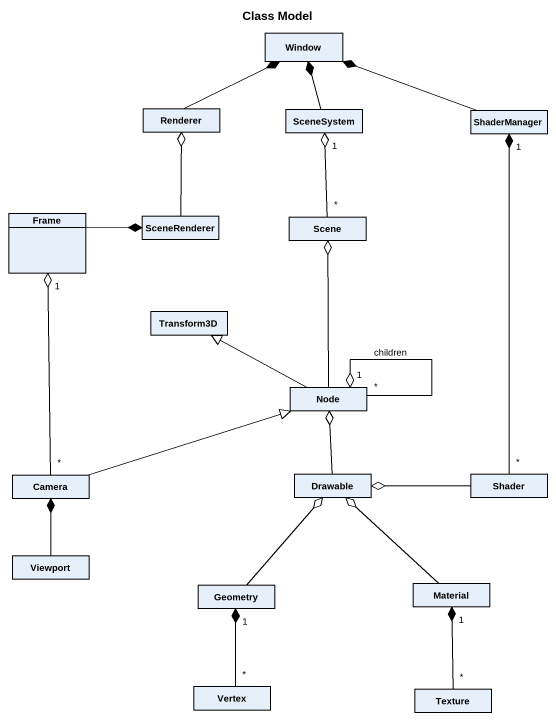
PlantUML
@startuml
title Class Model
hide circle
hide empty members
class Window
class Renderer
class SceneSystem
class ShaderManager
class "Frame" as Frame_
class SceneRenderer
class Scene
class Transform3D
class "Node" as Node_
class Camera
class Drawable
class Shader
class Viewport
class Geometry
class Material
class Vertex
class Texture
Renderer -right-* Window
SceneSystem -up-* Window
ShaderManager -left-* Window
Frame_ -right-* SceneRenderer
SceneRenderer -up-o Renderer
Scene "*" -up-o "1" SceneSystem
Node_ -up-o Scene
Node_ -left-|> Transform3D
Node_ "*" --o "1" Node_ : children
Camera "*" -up-o "1" Frame_
Camera -right-|> Node_
Drawable -up-o Node_
Shader "*" -up-* "1" ShaderManager
Shader -left-o Drawable
Viewport -up-* Camera
Geometry -up-o Drawable
Material -up-o Drawable
Vertex "*" -up-* "1" Geometry
Texture "*" -up-* "1" Material
@enduml
